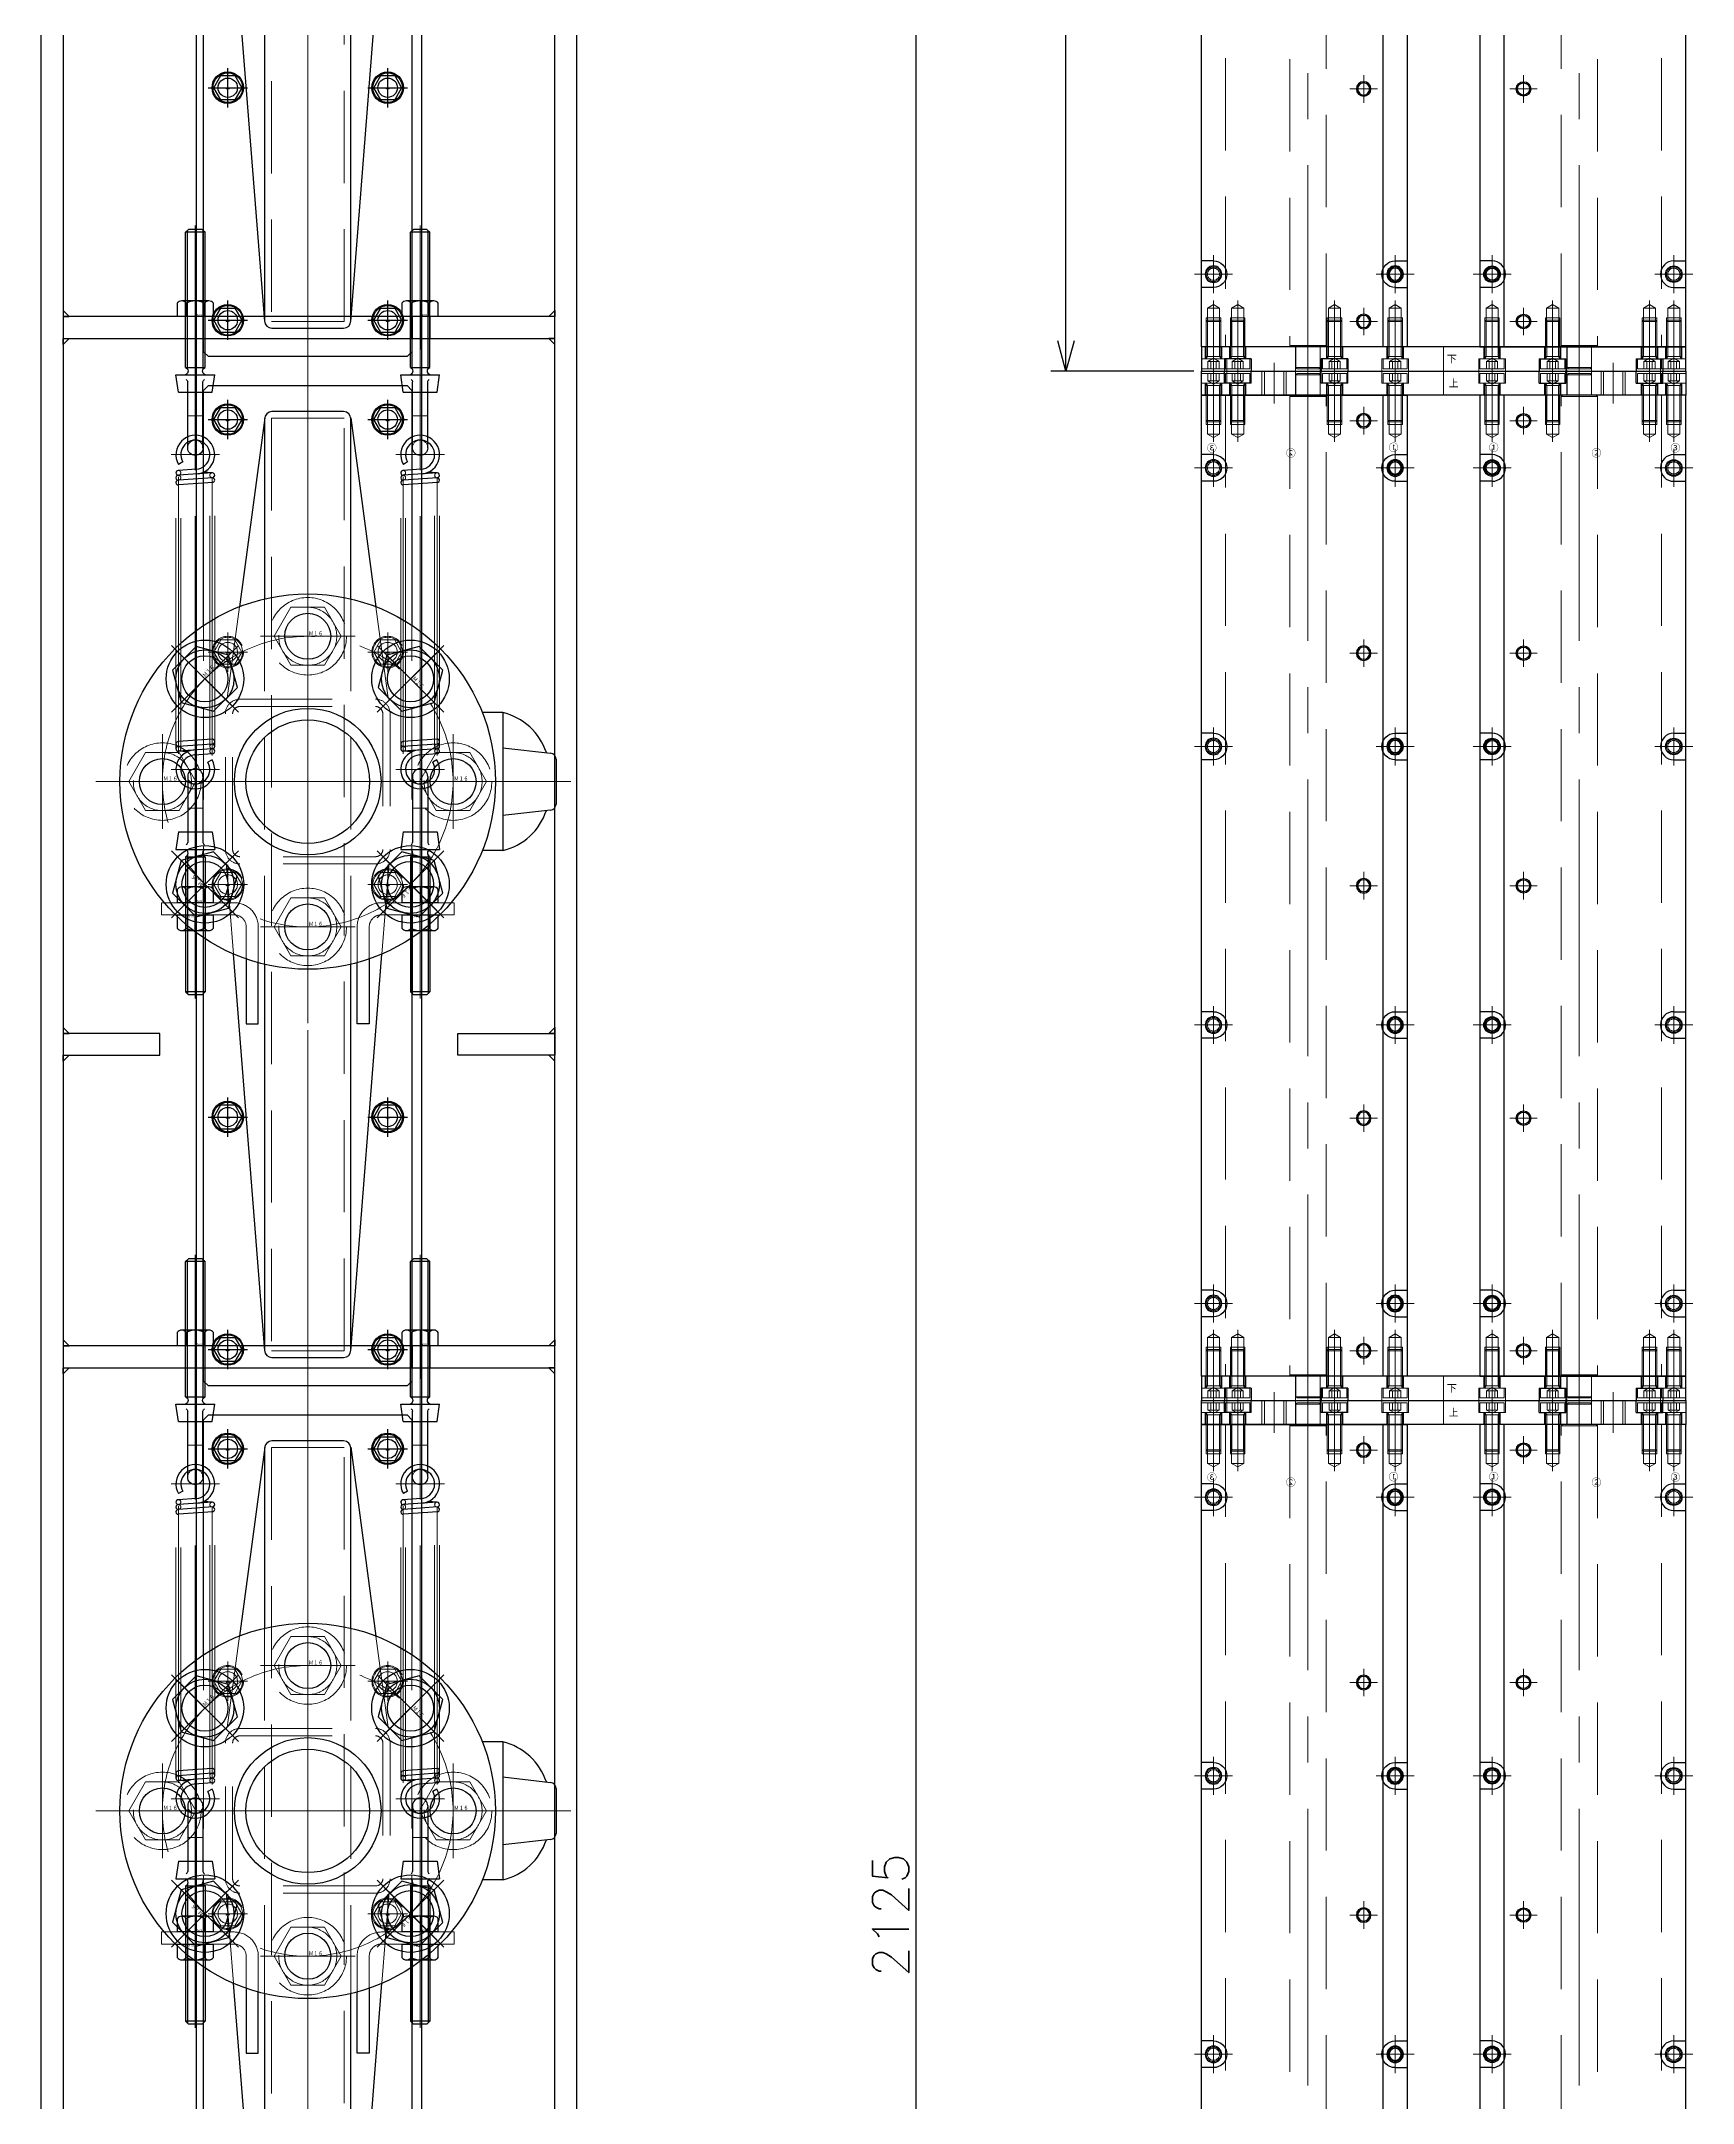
# Model space of a CAD drawing. Header units: millimetres. Extents: x -16130 to 36813, y -8099 to 27484.
# Drawn here: x 14439 to 15121, y 19911 to 20762 of the extents above; entities that cross this region are included whole.
import ezdxf

# ---------------------------------------------------------------- set-up
doc = ezdxf.new("R2010")
doc.units = ezdxf.units.MM
doc.header["$LTSCALE"] = 6
doc.header["$PDMODE"] = 99
doc.header["$PDSIZE"] = 1
for name, pattern in [('CENTER2', [28.575, 19.05, -3.175, 3.175, -3.175]), ('HIDDEN', [9.525, 6.35, -3.175]), ('PHANTOM2', [31.75, 15.875, -3.175, 3.175, -3.175, 3.175, -3.175])]:
    doc.linetypes.add(name, pattern=pattern)
for name, color, linetype, lineweight in [('04_HIDDEN', 2, 'HIDDEN', 13), ('05_CENTER', 4, 'CENTER2', 13), ('06_PHANTOM', 2, 'PHANTOM2', 13), ('08_DIM', 3, 'Continuous', 13)]:
    doc.layers.add(name, color=color, linetype=linetype, lineweight=lineweight)
doc.layers.add('10_DRAFT', color=8, linetype='Continuous', lineweight=0, plot=False)
doc.styles.add('KANJI0', font='txt.shx', dxfattribs={"width": 0.9, "height": 30, "bigfont": 'bigfont'})
doc.styles.add('KSS_TXT', font='txt.shx', dxfattribs={"bigfont": 'extfont2.shx'})
doc.styles.add('KSS_TXT_L', font='txt.shx', dxfattribs={"height": 3, "bigfont": 'extfont2.shx'})
doc.dimstyles.new('KSS_DIM', dxfattribs={"dimtxt": 3, "dimasz": 2.5, "dimexe": 1.25, "dimexo": 0.625, "dimtad": 1, "dimdsep": 46, "dimtxsty": 'KSS_TXT', "dimblk": 'OPEN30', "dimcen": 0, "dimazin": 2, "dimtfac": 0.75, "dimtmove": 0, "dimatfit": 3, "dimldrblk": 'OPEN30', "dimfxl": 1, "dimtolj": 1, "dimarcsym": 0})

# ---------------------------------------------------------------- blocks, each defined once
blk = doc.blocks.new('A$C71C336F5_1_1')
at = {"color": 0}
for p, q in [((5, 185.5), (10, 185.5)), ((5, 174.5), (5, 185.5)), ((5, 174.5), (10, 174.5)), ((5, 145.5), (10, 145.5)), ((5, 134.5), (5, 145.5)), ((5, 134.5), (10, 134.5)), ((5, 55.5), (10, 55.5)), ((5, 55.5), (5, 44.5)), ((5, 44.5), (10, 44.5)), ((5, 15.5), (10, 15.5)), ((5, 15.5), (5, 4.5)), ((5, 4.5), (10, 4.5))]:
    blk.add_line(p, q, dxfattribs=at)
blk.add_lwpolyline([(10, -5), (0, -5), (0, 195), (10, 195)], close=True, dxfattribs=at)
at = {"layer": '04_HIDDEN'}
for p, q in [((0, 193.4), (5, 193.4)), ((5, 184.5), (5, 195)), ((0, 186.6), (5, 186.6)), ((5, 184.5), (10, 184.5)), ((10, 170), (0, 170)), ((10, 169), (0, 169)), ((10, 161), (0, 161)), ((10, 160), (0, 160)), ((0, 156.1), (10, 156.1)), ((0, 145.9), (10, 145.9)), ((0, 44.1), (10, 44.1)), ((0, 33.9), (10, 33.9)), ((10, 30), (0, 30)), ((10, 29), (0, 29)), ((10, 21), (0, 21)), ((10, 20), (0, 20)), ((0, 3.4), (5, 3.4)), ((5, 5.5), (10, 5.5)), ((5, 5.5), (5, -5)), ((0, -3.4), (5, -3.4))]:
    blk.add_line(p, q, dxfattribs=at)
at = {"layer": '04_HIDDEN', "color": 9}
for p, q in [((0, 183.4), (5, 183.4)), ((0, 176.6), (5, 176.6)), ((0, 143.4), (5, 143.4)), ((0, 136.6), (5, 136.6)), ((5, 120.5), (10, 120.5)), ((5, 109.5), (5, 120.5)), ((0, 118.4), (5, 118.4)), ((0, 111.6), (5, 111.6)), ((5, 109.5), (10, 109.5)), ((0, 78.4), (5, 78.4)), ((5, 80.5), (10, 80.5)), ((5, 80.5), (5, 69.5)), ((0, 71.6), (5, 71.6)), ((5, 69.5), (10, 69.5)), ((0, 53.4), (5, 53.4)), ((0, 46.6), (5, 46.6)), ((0, 13.4), (5, 13.4)), ((0, 6.6), (5, 6.6))]:
    blk.add_line(p, q, dxfattribs=at)
at = {"layer": '05_CENTER'}
for p, q in [((13.86, 190), (-3.86, 190)), ((13.39, 165), (-3.39, 165)), ((-5, 151), (15, 151)), ((-5, 39), (15, 39)), ((13.39, 25), (-3.39, 25)), ((13.86, 0), (-3.86, 0))]:
    blk.add_line(p, q, dxfattribs=at)
at = {"layer": '05_CENTER', "color": 9}
for p, q in [((13.86, 180), (-3.86, 180)), ((13.86, 140), (-3.86, 140)), ((13.86, 115), (-3.86, 115)), ((13.86, 75), (-3.86, 75)), ((13.86, 50), (-3.86, 50)), ((13.86, 10), (-3.86, 10))]:
    blk.add_line(p, q, dxfattribs=at)
at = {"layer": '10_DRAFT'}
blk.add_line((10, 95), (0, 95), dxfattribs=at)
at = {"layer": '10_DRAFT', "style": 'KSS_TXT'}
blk.add_text('上', height=3, rotation=270, dxfattribs=at).set_placement((3.2, 92.86))
blk = doc.blocks.new('A$C5F6B3041_1_1')
at = {"color": 0}
for p, q in [((-5, 185.5), (-10, 185.5)), ((-5, 174.5), (-5, 185.5)), ((-5, 174.5), (-10, 174.5)), ((-5, 145.5), (-10, 145.5)), ((-5, 134.5), (-5, 145.5)), ((-5, 134.5), (-10, 134.5)), ((-5, 55.5), (-10, 55.5)), ((-5, 55.5), (-5, 44.5)), ((-5, 44.5), (-10, 44.5)), ((-5, 15.5), (-10, 15.5)), ((-5, 15.5), (-5, 4.5)), ((-5, 4.5), (-10, 4.5))]:
    blk.add_line(p, q, dxfattribs=at)
blk.add_lwpolyline([(-10, -5), (0, -5), (0, 195), (-10, 195)], close=True, dxfattribs=at)
at = {"layer": '04_HIDDEN'}
for p, q in [((-5, 184.5), (-5, 195)), ((0, 193.4), (-5, 193.4)), ((-5, 184.5), (-10, 184.5)), ((0, 186.6), (-5, 186.6)), ((0, 156.1), (-10, 156.1)), ((0, 145.9), (-10, 145.9)), ((0, 44.1), (-10, 44.1)), ((0, 33.9), (-10, 33.9)), ((-5, 5.5), (-10, 5.5)), ((-5, 5.5), (-5, -5)), ((0, 3.4), (-5, 3.4)), ((0, -3.4), (-5, -3.4))]:
    blk.add_line(p, q, dxfattribs=at)
at = {"layer": '04_HIDDEN', "color": 9}
for p, q in [((0, 183.4), (-5, 183.4)), ((0, 176.6), (-5, 176.6)), ((0, 143.4), (-5, 143.4)), ((0, 136.6), (-5, 136.6)), ((-5, 120.5), (-10, 120.5)), ((-5, 109.5), (-5, 120.5)), ((0, 118.4), (-5, 118.4)), ((0, 111.6), (-5, 111.6)), ((-5, 109.5), (-10, 109.5)), ((-5, 80.5), (-10, 80.5)), ((-5, 80.5), (-5, 69.5)), ((0, 78.4), (-5, 78.4)), ((-5, 69.5), (-10, 69.5)), ((0, 71.6), (-5, 71.6)), ((0, 53.4), (-5, 53.4)), ((0, 46.6), (-5, 46.6)), ((0, 13.4), (-5, 13.4)), ((0, 6.6), (-5, 6.6))]:
    blk.add_line(p, q, dxfattribs=at)
at = {"layer": '05_CENTER'}
for p, q in [((-13.86, 190), (3.86, 190)), ((5, 151), (-15, 151)), ((5, 39), (-15, 39)), ((-13.86, 0), (3.86, 0))]:
    blk.add_line(p, q, dxfattribs=at)
at = {"layer": '05_CENTER', "color": 9}
for p, q in [((-13.86, 180), (3.86, 180)), ((-13.86, 140), (3.86, 140)), ((-13.86, 115), (3.86, 115)), ((-13.86, 75), (3.86, 75)), ((-13.86, 50), (3.86, 50)), ((-13.86, 10), (3.86, 10))]:
    blk.add_line(p, q, dxfattribs=at)
at = {"layer": '10_DRAFT'}
blk.add_line((-10, 95), (0, 95), dxfattribs=at)
at = {"layer": '10_DRAFT', "style": 'KSS_TXT'}
blk.add_text('下', height=3, rotation=270, dxfattribs=at).set_placement((-6.79, 93.62))
blk = doc.blocks.new('M6tz_1_1_1')
at = {"color": 0}
for radius in [3, 2.5]:
    blk.add_circle((0, 0), radius, dxfattribs=at)
at = {"layer": '05_CENTER'}
for p, q in [((5.68, 0), (-5.68, 0)), ((0, -5.68), (0, 5.68))]:
    blk.add_line(p, q, dxfattribs=at)
blk = doc.blocks.new('A$C596D3FAF_1_1')
at = {"color": 0}
blk.add_lwpolyline([(-5, -405), (5, -405), (5, 0), (-5, 0)], close=True, dxfattribs=at)
at = {"layer": '04_HIDDEN'}
for p, q in [((-3, 0), (-3, -12)), ((-2.5, 0), (-2.5, -16)), ((2.5, 0), (2.5, -16)), ((3, 0), (3, -12)), ((3, -12), (-3, -12)), ((0, -17.44), (-2.5, -16)), ((2.5, -16), (-2.5, -16)), ((2.5, -16), (0, -17.44)), ((-2.5, -389), (0, -387.56)), ((-2.5, -405), (-2.5, -389)), ((-2.5, -389), (2.5, -389)), ((0, -387.56), (2.5, -389)), ((2.5, -405), (2.5, -389)), ((-3, -393), (3, -393)), ((-3, -405), (-3, -393)), ((3, -405), (3, -393))]:
    blk.add_line(p, q, dxfattribs=at)
at = {"layer": '05_CENTER'}
for p, q in [((0, 2.19), (0, -19.18)), ((0, -407.19), (0, -385.82))]:
    blk.add_line(p, q, dxfattribs=at)
for p in [(0, -30), (0, -145), (0, -260), (0, -375)]:
    blk.add_blockref('M6tz_1_1_1', p)
at = {"layer": '10_DRAFT', "style": 'KSS_TXT'}
blk.add_text('①', height=3, dxfattribs=at).set_placement((-1.36, -23.35))
blk = doc.blocks.new('A$C09780D0B_1_1')
for p, q in [((-67, -24.5), (-72, -24.5)), ((8, -24.5), (13, -24.5)), ((-67, -35.5), (-72, -35.5)), ((8, -35.5), (13, -35.5)), ((-67, -139.5), (-72, -139.5)), ((8, -139.5), (13, -139.5)), ((-67, -150.5), (-72, -150.5)), ((8, -150.5), (13, -150.5)), ((-67, -254.5), (-72, -254.5)), ((8, -254.5), (13, -254.5)), ((-67, -265.5), (-72, -265.5)), ((8, -265.5), (13, -265.5)), ((-67, -369.5), (-72, -369.5)), ((8, -369.5), (13, -369.5)), ((-67, -380.5), (-72, -380.5)), ((8, -380.5), (13, -380.5))]:
    blk.add_line(p, q)
at = {"color": 0}
blk.add_lwpolyline([(-72, -405), (13, -405), (13, 0), (-72, 0)], close=True, dxfattribs=at)
for centre in [(-67, -30), (8, -30), (-67, -145), (8, -145), (-67, -260), (8, -260), (-67, -375), (8, -375)]:
    blk.add_circle(centre, 3.4, dxfattribs=at)
for centre, start, end in [((-67, -30), 270, 90), ((8, -30), 90, 270), ((-67, -145), 270, 90), ((8, -145), 90, 270), ((-67, -260), 270, 90), ((8, -260), 90, 270), ((-67, -375), 270, 90), ((8, -375), 90, 270)]:
    blk.add_arc(centre, 5.5, start, end, dxfattribs=at)
at = {"layer": '04_HIDDEN'}
for p, q in [((-45, 0), (-45, -12)), ((-44.5, 0), (-44.5, -16)), ((-39.5, 0), (-39.5, -16)), ((-39, 0), (-39, -12)), ((-5, 0), (-5, -12)), ((-4.5, 0), (-4.5, -16)), ((0.5, 0), (0.5, -16)), ((1, 0), (1, -12)), ((-39, -12), (-45, -12)), ((-42, -17.44), (-44.5, -16)), ((-39.5, -16), (-44.5, -16)), ((-39.5, -16), (-42, -17.44)), ((1, -12), (-5, -12)), ((-2, -17.44), (-4.5, -16)), ((0.5, -16), (-4.5, -16)), ((0.5, -16), (-2, -17.44)), ((-42, -387.56), (-44.5, -389)), ((-44.5, -405), (-44.5, -389)), ((-39.5, -389), (-44.5, -389)), ((-39.5, -389), (-42, -387.56)), ((-39.5, -405), (-39.5, -389)), ((-2, -387.56), (-4.5, -389)), ((-4.5, -405), (-4.5, -389)), ((0.5, -389), (-4.5, -389)), ((0.5, -389), (-2, -387.56)), ((0.5, -405), (0.5, -389)), ((-39, -393), (-45, -393)), ((-45, -405), (-45, -393)), ((-39, -405), (-39, -393)), ((1, -393), (-5, -393)), ((-5, -405), (-5, -393)), ((1, -405), (1, -393))]:
    blk.add_line(p, q, dxfattribs=at)
at = {"layer": '05_CENTER'}
for p, q in [((-42, 2.19), (-42, -19.18)), ((-2, 2.19), (-2, -19.18)), ((-67, -22.16), (-67, -37.84)), ((8, -22.16), (8, -37.84)), ((-59.16, -30), (-74.84, -30)), ((0.16, -30), (15.84, -30)), ((-67, -137.16), (-67, -152.84)), ((8, -137.16), (8, -152.84)), ((-59.16, -145), (-74.84, -145)), ((0.16, -145), (15.84, -145)), ((-67, -252.16), (-67, -267.84)), ((8, -252.16), (8, -267.84)), ((-59.16, -260), (-74.84, -260)), ((0.16, -260), (15.84, -260)), ((-67, -367.16), (-67, -382.84)), ((8, -367.16), (8, -382.84)), ((-59.16, -375), (-74.84, -375)), ((0.16, -375), (15.84, -375)), ((-42, -407.19), (-42, -385.82)), ((-2, -407.19), (-2, -385.82))]:
    blk.add_line(p, q, dxfattribs=at)
for p in [(-54, -10.5), (-54, -106.5), (-54, -202.5), (-54, -298.5), (-54, -394.5)]:
    blk.add_blockref('M6tz_1_1_1', p)
at = {"layer": '10_DRAFT', "style": 'KSS_TXT'}
blk.add_text('②', height=3, dxfattribs=at).set_placement((-25.95, -25.64))
blk = doc.blocks.new('A$C09CA5034_1_1')
at = {"color": 0}
blk.add_lwpolyline([(-5, -405), (5, -405), (5, 0), (-5, 0)], close=True, dxfattribs=at)
at = {"layer": '04_HIDDEN'}
for p, q in [((-3, 0), (-3, -12)), ((-2.5, 0), (-2.5, -16)), ((2.5, 0), (2.5, -16)), ((3, 0), (3, -12)), ((3, -12), (-3, -12)), ((0, -17.44), (-2.5, -16)), ((2.5, -16), (-2.5, -16)), ((2.5, -16), (0, -17.44)), ((-2.5, -389), (0, -387.56)), ((-2.5, -405), (-2.5, -389)), ((-2.5, -389), (2.5, -389)), ((0, -387.56), (2.5, -389)), ((2.5, -405), (2.5, -389)), ((-3, -393), (3, -393)), ((-3, -405), (-3, -393)), ((3, -405), (3, -393))]:
    blk.add_line(p, q, dxfattribs=at)
at = {"layer": '05_CENTER'}
for p, q in [((0, 2.19), (0, -19.18)), ((0, -407.19), (0, -385.82))]:
    blk.add_line(p, q, dxfattribs=at)
for p in [(0, -30), (0, -145), (0, -260), (0, -375)]:
    blk.add_blockref('M6tz_1_1_1', p)
at = {"layer": '10_DRAFT', "style": 'KSS_TXT'}
blk.add_text('③', height=3, dxfattribs=at).set_placement((-1.35, -23.55))
blk = doc.blocks.new('CBS6-16b_1_1_1')
at = {"color": 0}
for p, q in [((-4, 5), (-4, -5)), ((0, 5), (-4, 5)), ((0, 5), (0, -5)), ((0, 3), (15.46, 3)), ((0.06, 3), (1, 2.46)), ((1, 3), (1, -3)), ((1, 2.46), (16, 2.46)), ((15.46, 3), (15.46, -3)), ((15.46, 3), (16, 2.46)), ((16, 2.46), (16, -2.46)), ((0, -5), (-4, -5)), ((0, -3), (15.46, -3)), ((0.06, -3), (1, -2.46)), ((1, -2.46), (16, -2.46)), ((15.46, -3), (16, -2.46))]:
    blk.add_line(p, q, dxfattribs=at)
at = {"layer": '04_HIDDEN', "color": 0}
for p, q in [((-1, 2.31), (-4, 2.31)), ((-4, 1.15), (-1, 1.15)), ((-1, 2.31), (0.33, 0)), ((-1, 2.31), (-1, -2.31)), ((-4, -1.15), (-1, -1.15)), ((-4, -2.31), (-1, -2.31)), ((0.33, 0), (-1, -2.31))]:
    blk.add_line(p, q, dxfattribs=at)
at = {"layer": '05_CENTER', "color": 0}
blk.add_line((-4.82, 0), (16.83, 0), dxfattribs=at)
blk = doc.blocks.new('A$C63852907_1_1_1')
at = {"color": 0}
for p, q in [((-4.5, 9), (-5, 8.5)), ((-4.5, 9), (4.5, 9)), ((4.5, 9), (5, 8.5)), ((-5, 0), (-5, 8.5)), ((-5, 8.5), (5, 8.5)), ((5, 8.5), (5, 0)), ((-7.5, -0.5), (7.5, -0.5)), ((-7.5, -404.5), (7.5, -404.5)), ((-5, -405), (-5, -413.5)), ((5, -413.5), (5, -405)), ((-4.5, -414), (-5, -413.5)), ((-5, -413.5), (5, -413.5)), ((-4.5, -414), (4.5, -414)), ((4.5, -414), (5, -413.5))]:
    blk.add_line(p, q, dxfattribs=at)
blk.add_lwpolyline([(-7, -405), (7, -405), (7.5, -404.5), (7.5, -0.5), (7, 0), (-7, 0), (-7.5, -0.5), (-7.5, -404.5)], close=True, dxfattribs=at)
at = {"layer": '05_CENTER'}
blk.add_line((0, 12.86), (0, -417.86), dxfattribs=at)
blk = doc.blocks.new('A$C79DD43F3_1_1')
at = {"rotation": 90}
for name, p in [('A$C71C336F5_1_1', (95, -10)), ('A$C5F6B3041_1_1', (95, -415))]:
    blk.add_blockref(name, p, dxfattribs=at)
at = {"xscale": -1}
for name, p in [('A$C09780D0B_1_1', (-87, -10)), ('A$C596D3FAF_1_1', (-20, -10))]:
    blk.add_blockref(name, p, dxfattribs=at)
for name, p in [('A$C09780D0B_1_1', (87, -10)), ('A$C596D3FAF_1_1', (20, -10))]:
    blk.add_blockref(name, p)
at = {"layer": '04_HIDDEN'}
for name, p in [('A$C63852907_1_1_1', (-56, -10)), ('A$C09CA5034_1_1', (95, -10))]:
    blk.add_blockref(name, p, dxfattribs=at)
at = {"layer": '04_HIDDEN', "xscale": -1}
for name, p in [('A$C63852907_1_1_1', (56.01, -10)), ('A$C09CA5034_1_1', (-95, -10))]:
    blk.add_blockref(name, p, dxfattribs=at)
at = {"layer": '04_HIDDEN', "color": 4}
for p, rotation in [((-95, -5), 270), ((-85, -5), 270), ((-45, -5), 270), ((-20, -5), 270), ((20, -5), 270), ((45, -5), 270), ((85, -5), 270), ((95, -5), 270), ((-95, -420), 90), ((-85, -420), 90), ((-45, -420), 90), ((-20, -420), 90), ((20, -420), 90), ((45, -420), 90), ((85, -420), 90), ((95, -420), 90)]:
    blk.add_blockref('CBS6-16b_1_1_1', p, dxfattribs=dict(at, rotation=rotation))
blk = doc.blocks.new('A$C54DA1E43_1_1')
blk.add_blockref('A$C79DD43F3_1_1', (33, 20.5))
blk = doc.blocks.new('A$C64D21E7E_1_1')
for p, q in [((64, -76), (64, -2229)), ((157, -76), (157, -2229))]:
    blk.add_line(p, q)
at = {"color": 0}
for points in [[(0, -2296), (0, 43), (9, 43), (9, -2296)], [(212, 43), (221, 43), (221, -2296)], [(212, -2296), (212, 43)]]:
    blk.add_lwpolyline(points, dxfattribs=at)
at = {"color": 3}
for points in [[(9, -492), (11.5, -492), (11.5, -492), (9, -489.5)], [(212, -492), (209.5, -492), (209.5, -492), (212, -489.5)], [(9, -501), (11.5, -501), (11.5, -501), (9, -503.5)], [(212, -501), (209.5, -501), (209.5, -501), (212, -503.5)], [(9, -788), (11.5, -788), (11.5, -788), (9, -785.5)], [(212, -788), (209.5, -788), (209.5, -788), (212, -785.5)], [(9, -797), (11.5, -797), (11.5, -797), (9, -799.5)], [(212, -797), (209.5, -797), (209.5, -797), (212, -799.5)], [(9, -917), (11.5, -917), (11.5, -917), (9, -914.5)], [(212, -917), (209.5, -917), (209.5, -917), (212, -914.5)], [(9, -926), (11.5, -926), (11.5, -926), (9, -928.5)], [(212, -926), (209.5, -926), (209.5, -926), (212, -928.5)]]:
    blk.add_lwpolyline(points, close=True, dxfattribs=at)
at = {"color": 0}
for points in [[(9, -501), (212, -501), (212, -492), (9, -492)], [(9, -788), (9, -797), (49, -797), (49, -788)], [(212, -788), (212, -797), (172, -797), (172, -788)], [(9, -926), (212, -926), (212, -917), (9, -917)]]:
    blk.add_lwpolyline(points, close=True, dxfattribs=at)
at = {"layer": '04_HIDDEN'}
for p, q in [((59.5, -501), (59.5, -492)), ((60.25, -501), (60.25, -492)), ((66.75, -501), (66.75, -492)), ((67.5, -501), (67.5, -492)), ((152.5, -501), (152.5, -492)), ((153.25, -501), (153.25, -492)), ((159.75, -501), (159.75, -492)), ((160.5, -501), (160.5, -492)), ((59.5, -926), (59.5, -917)), ((60.25, -926), (60.25, -917)), ((66.75, -926), (66.75, -917)), ((67.5, -926), (67.5, -917)), ((152.5, -926), (152.5, -917)), ((153.25, -926), (153.25, -917)), ((159.75, -926), (159.75, -917)), ((160.5, -926), (160.5, -917))]:
    blk.add_line(p, q, dxfattribs=at)
at = {"layer": '05_CENTER'}
for p, q in [((110, 54.51), (110, -2328.57)), ((63.5, -487.71), (63.5, -505.59)), ((156.5, -487.71), (156.5, -505.59)), ((63.5, -912.71), (63.5, -930.59)), ((156.5, -912.71), (156.5, -930.59))]:
    blk.add_line(p, q, dxfattribs=at)
blk = doc.blocks.new('A$C47C001BE_1_1')
blk.add_blockref('A$C64D21E7E_1_1', (-110, 89.5))
blk = doc.blocks.new('_Open30')
at = {"color": 0, "linetype": 'ByBlock', "lineweight": -2}
for p, q in [((-1, 0.268), (0, 0)), ((0, 0), (-1, -0.268)), ((0, 0), (-1, 0))]:
    blk.add_line(p, q, dxfattribs=at)
blk = doc.blocks.new('*D2005')
at = {"layer": '08_DIM', "color": 0, "lineweight": -2, "transparency": 16777216}
for p, q in [((14914.55, 21050.72), (14855.55, 21050.72)), ((14861.8, 20638.22), (14861.8, 21038.22)), ((14914.55, 20625.72), (14855.55, 20625.72))]:
    blk.add_line(p, q, dxfattribs=at)
at = {"layer": 'Defpoints', "color": 0, "transparency": 16777216}
for p in [(14861.8, 21050.72), (14917.68, 21050.72), (14917.68, 20625.72)]:
    blk.add_point(p, dxfattribs=at)
at = {"layer": '08_DIM', "color": 0, "lineweight": -2, "transparency": 16777216, "xscale": 12.5, "yscale": 12.5, "zscale": 12.5}
for p, rotation in [((14861.8, 21050.72), 90), ((14861.8, 20625.72), 270)]:
    blk.add_blockref('_Open30', p, dxfattribs=dict(at, rotation=rotation))
at = {"layer": '08_DIM', "color": 0, "transparency": 16777216, "insert": (14851.16, 20838.22), "char_height": 15, "attachment_point": 5, "rotation": 90, "style": 'KSS_TXT'}
blk.add_mtext('\\A1;425', dxfattribs=at)
blk = doc.blocks.new('A$C68293EE5_1_1')
at = {"color": 0}
blk.add_lwpolyline([(20, -23.22), (20, -50), (25, -50), (25, -24.77)], dxfattribs=at)
at = {"layer": '04_HIDDEN'}
for points in [[(15, 0), (-15, 0), (-15, -5), (15, -5, -0.414214), (20, -10), (20, -23.22)], [(25, -24.77), (25, -10, 0.414214), (15, 0)]]:
    blk.add_lwpolyline(points, format="xyb", dxfattribs=at)
at = {"layer": '05_CENTER'}
blk.add_line((-1, 5), (-1, -10), dxfattribs=at)
blk = doc.blocks.new('A$C473A0517_1_1_1')
for p, q in [((-17.75, 150.18), (-28.16, 72.2)), ((17.75, 150.18), (28.16, 72.2)), ((-17.77, -235.01), (-30.63, -71.19)), ((17.77, -235.01), (30.63, -71.19))]:
    blk.add_line(p, q)
at = {"color": 0}
for p, q in [((-17.78, 149.78), (-17.78, 75.43)), ((14.78, 152.78), (-14.78, 152.78)), ((17.78, 75.43), (17.78, 149.78)), ((-17.78, -75.43), (-17.78, -234.78)), ((17.78, -234.78), (17.78, -75.43)), ((-14.78, -237.78), (14.78, -237.78))]:
    blk.add_line(p, q, dxfattribs=at)
for points in [[(-43, 64.48), (-43, 161.5), (-41, 163.5), (41, 163.5), (43, 161.5), (43, 64.48)], [(43, -64.48), (43, -247.5), (41, -249.5), (-41, -249.5), (-43, -247.5), (-43, -64.48)]]:
    blk.add_lwpolyline(points, dxfattribs=at)
for centre, radius in [((-33, 149.5), 4), ((33, 149.5), 4), ((0, 0), 77.5), ((0, 60), 9.5), ((0, 0), 30.25), ((-60, 0), 9.5), ((60, 0), 9.5), ((0, -60), 9.5), ((-33, -138.5), 4), ((33, -138.5), 4), ((-33, -234.5), 4), ((33, -234.5), 4)]:
    blk.add_circle(centre, radius, dxfattribs=at)
for centre, start, end in [((-14.78, 149.78), 90, 180), ((14.78, 149.78), 0, 90), ((-14.78, -234.78), 180, 270), ((14.78, -234.78), 270, 0)]:
    blk.add_arc(centre, 3, start, end, dxfattribs=at)
at = {"layer": '04_HIDDEN'}
for p, q in [((-28.16, 72.2), (-33.95, 28.79)), ((-17.78, 75.43), (-17.78, -75.43)), ((17.78, 75.43), (17.78, -75.43)), ((28.16, 72.2), (33.95, 28.79)), ((-30.63, -71.19), (-33.98, -28.47)), ((30.63, -71.19), (33.98, -28.47))]:
    blk.add_line(p, q, dxfattribs=at)
blk.add_lwpolyline([(-15, -235), (15, -235), (15, 150), (-15, 150)], close=True, dxfattribs=at)
for points in [[(-43, -64.48), (-43, 64.48)], [(43, -64.48), (43, 64.48)]]:
    blk.add_lwpolyline(points, dxfattribs=at)
for points in [[(-28, 34), (28, 34, -0.414214), (34, 28), (34, -28, -0.414214), (28, -34), (-28, -34, -0.414214), (-34, -28), (-34, 28, -0.414214)], [(-28, 31), (28, 31, -0.414214), (31, 28), (31, -28, -0.414214), (28, -31), (-28, -31, -0.414214), (-31, -28), (-31, 28, -0.414214)]]:
    blk.add_lwpolyline(points, format="xyb", close=True, dxfattribs=at)
for centre in [(-33, 53.5), (33, 53.5), (-33, -42.5), (33, -42.5)]:
    blk.add_circle(centre, 4, dxfattribs=at)
at = {"layer": '05_CENTER'}
for p, q in [((0, -255), (0, 169)), ((-33, 142.16), (-33, 156.84)), ((33, 142.16), (33, 156.84)), ((-25.66, 149.5), (-40.34, 149.5)), ((25.66, 149.5), (40.34, 149.5)), ((-33, 46.16), (-33, 60.84)), ((33, 46.16), (33, 60.84)), ((-25.66, 53.5), (-40.34, 53.5)), ((25.66, 53.5), (40.34, 53.5)), ((84.96, 0), (-84.96, 0)), ((-25.66, -42.5), (-40.34, -42.5)), ((-33, -49.84), (-33, -35.16)), ((25.66, -42.5), (40.34, -42.5)), ((33, -49.84), (33, -35.16)), ((-33, -145.84), (-33, -131.16)), ((33, -145.84), (33, -131.16)), ((-25.66, -138.5), (-40.34, -138.5)), ((25.66, -138.5), (40.34, -138.5)), ((-33, -241.84), (-33, -227.16)), ((33, -241.84), (33, -227.16)), ((-25.66, -234.5), (-40.34, -234.5)), ((25.66, -234.5), (40.34, -234.5))]:
    blk.add_line(p, q, dxfattribs=at)
blk.add_circle((0, 0), 60, dxfattribs=at)
at = {"layer": '10_DRAFT'}
for p, q in [((19.06, 0), (-19.06, 0)), ((15, 0), (-15, 0))]:
    blk.add_line(p, q, dxfattribs=at)
blk.add_blockref('A$C68293EE5_1_1', (-45.4, -50))
at = {"xscale": -1}
blk.add_blockref('A$C68293EE5_1_1', (45.4, -50), dxfattribs=at)
blk = doc.blocks.new('M16Bv_1_1_1_1')
at = {"color": 0, "linetype": 'CENTER2'}
for p, q in [((0, 19.54), (0, -19.54)), ((-19.54, 0), (19.54, 0))]:
    blk.add_line(p, q, dxfattribs=at)
at = {"color": 0}
for p, q in [((-6.92, 11.99), (-13.85, 0)), ((6.93, 11.99), (-6.92, 11.99)), ((13.85, 0), (6.93, 11.99)), ((-13.85, 0), (-6.92, -11.99)), ((6.93, -11.99), (13.85, 0)), ((-6.92, -11.99), (6.93, -11.99))]:
    blk.add_line(p, q, dxfattribs=at)
for radius in [16, 11.99]:
    blk.add_circle((0, 0), radius, dxfattribs=at)
at = {"layer": '10_DRAFT', "style": 'KANJI0', "width": 0.82}
blk.add_text('Ｍ１６', height=1.714, dxfattribs=at).set_placement((0.41, 0.18))
blk = doc.blocks.new('A$C599168A9_1_1')
at = {"color": 0, "linetype": 'CENTER2'}
for p, q in [((-8.12, 0), (8.12, 0)), ((0, -8.12), (0, 8.12))]:
    blk.add_line(p, q, dxfattribs=at)
at = {"color": 0}
for p, q in [((-5.77, 0), (-2.89, 5)), ((-2.89, -5), (-5.77, 0)), ((-2.89, 5), (2.89, 5)), ((2.89, 5), (5.77, 0)), ((5.77, 0), (2.89, -5)), ((2.89, -5), (-2.89, -5))]:
    blk.add_line(p, q, dxfattribs=at)
for radius in [6.5, 6.1]:
    blk.add_circle((0, 0), radius, dxfattribs=at)
at = {"layer": '10_DRAFT', "style": 'KSS_TXT_L'}
blk.add_text('BT-M6', height=0.3, dxfattribs=at).set_placement((-0.69, -0.49))
blk = doc.blocks.new('ボールバルブ21α型-10K-50mmc_1_1')
at = {"color": 0}
for p, q in [((-9.27, 102.5), (9.27, 102.5)), ((-14, 80.5), (-11.75, 100.28)), ((11.75, 100.28), (14, 80.5)), ((-28.5, 80.5), (28.5, 80.5)), ((-28.5, 80.5), (-28.5, 72.07)), ((28.5, 80.5), (28.5, 72.07))]:
    blk.add_line(p, q, dxfattribs=at)
for centre, radius in [((0, 0), 77.5), ((-42.43, 42.43), 9.5), ((42.43, 42.43), 9.5), ((0, 0), 25.5), ((-42.43, -42.43), 9.5), ((42.43, -42.43), 9.5)]:
    blk.add_circle(centre, radius, dxfattribs=at)
for centre, radius, start, end in [((-9.27, 100), 2.5, 90, 173.51693), ((9.27, 100), 2.5, 6.48307, 90), ((-4.17, 74.74), 25, 108.13751, 166.68455), ((4.17, 74.74), 25, 13.31545, 71.86249)]:
    blk.add_arc(centre, radius, start, end, dxfattribs=at)
at = {"layer": '05_CENTER', "color": 0}
for p, q in [((0, -87.5), (0, 108.62)), ((-31.62, 31.62), (-53.23, 53.23)), ((31.62, 31.62), (53.23, 53.23)), ((-87.5, 0), (87.5, 0)), ((-53.23, -53.23), (-31.62, -31.62)), ((31.62, -31.62), (53.23, -53.23))]:
    blk.add_line(p, q, dxfattribs=at)
blk.add_circle((0, 0), 60, dxfattribs=at)
blk = doc.blocks.new('A$C5BE8604D_1_1')
for name, p in [('A$C473A0517_1_1_1', (0, 0)), ('A$C599168A9_1_1', (-33, 149.5)), ('A$C599168A9_1_1', (33, 149.5)), ('A$C599168A9_1_1', (-33, -138.5)), ('A$C599168A9_1_1', (33, -138.5)), ('A$C599168A9_1_1', (-33, -234.5)), ('A$C599168A9_1_1', (33, -234.5))]:
    blk.add_blockref(name, p)
at = {"color": 4, "rotation": 270}
blk.add_blockref('ボールバルブ21α型-10K-50mmc_1_1', (0, 0), dxfattribs=at)
for p, rotation in [((-42.43, 42.43), 44.99999999999996), ((42.43, 42.43), 315), ((-42.43, -42.43), 134.9999999999999), ((42.43, -42.43), 225)]:
    blk.add_blockref('M16Bv_1_1_1_1', p, dxfattribs=dict(rotation=rotation))
at = {"layer": '04_HIDDEN'}
for name, p in [('M16Bv_1_1_1_1', (0, 60)), ('A$C599168A9_1_1', (-33, 53.5)), ('A$C599168A9_1_1', (33, 53.5)), ('M16Bv_1_1_1_1', (-60, 0)), ('M16Bv_1_1_1_1', (60, 0)), ('A$C599168A9_1_1', (-33, -42.5)), ('M16Bv_1_1_1_1', (0, -60)), ('A$C599168A9_1_1', (33, -42.5))]:
    blk.add_blockref(name, p, dxfattribs=at)
blk = doc.blocks.new('A$C43802587_1_1')
for p in [(0, 0), (0, -425), (0, -850)]:
    blk.add_blockref('A$C5BE8604D_1_1', p)
blk = doc.blocks.new('A$C669F6427_1_1')
at = {"color": 0}
for p, q in [((-3.15, 13.15), (-3.15, -14.09)), ((3.15, 13.15), (3.15, -14.09)), ((-7, -9.8), (-8, -17)), ((-8, -17), (8, -17)), ((-7, -9.8), (-3.15, -9.8)), ((-3.15, -9.8), (3.15, -9.8)), ((3.15, -9.8), (7, -9.8)), ((7, -9.8), (8, -17)), ((-4, -20), (4, -20)), ((-4, -20), (-4, -75.8)), ((-3.25, -19.37), (-3.25, -76.55)), ((3.25, -19.37), (3.25, -76.55)), ((4, -20), (4, -75.8)), ((4, -75.8), (-4, -75.8)), ((-4, -75.8), (-2.8, -77)), ((4, -75.8), (2.8, -77)), ((2.8, -77), (-2.8, -77))]:
    blk.add_line(p, q, dxfattribs=at)
for centre, radius, start, end in [((0, 13.15), 3.15, 0, 180), ((-4.63, -18.5), 1.62, 292.61986, 67.38014), ((-4.15, -14.09), 1, 293.17204, 0), ((4.62, -18.5), 1.62, 112.61986, 247.38014), ((4.15, -14.09), 1, 180, 246.82796)]:
    blk.add_arc(centre, radius, start, end, dxfattribs=at)
at = {"layer": '04_HIDDEN', "color": 0}
blk.add_arc((0, 13.15), 3.15, 180, 0, dxfattribs=at)
at = {"layer": '05_CENTER', "color": 0}
blk.add_line((0, 18.51), (0, -78.56), dxfattribs=at)
at = {"layer": '10_DRAFT'}
blk.add_line((-3.15, 0), (3.15, 0), dxfattribs=at)
blk = doc.blocks.new('M8Nu_1_1_1_1')
at = {"color": 0}
for p, q in [((-7.5, 5.5), (-7.5, 0)), ((-7.5, 5.5), (-7.5, 0)), ((7.5, 0), (-7.5, 0)), ((5.62, 6.5), (-5.62, 6.5)), ((5.62, 6.5), (-5.62, 6.5)), ((-3.75, 0), (-3.75, 5.5)), ((-3.75, 0), (-3.75, 5.5)), ((3.75, 5.5), (3.75, 0)), ((3.75, 5.5), (3.75, 0)), ((7.5, 0), (7.5, 5.5)), ((7.5, 0), (7.5, 5.5))]:
    blk.add_line(p, q, dxfattribs=at)
at = {"color": 0, "linetype": 'CENTER2'}
blk.add_line((0, 6.5), (0, 0), dxfattribs=at)
at = {"color": 0}
for centre, radius, start, end in [((-5.62, 4.25), 2.25, 33.626, 146.374), ((-5.62, 4.25), 2.25, 33.626, 146.374), ((0, -1), 7.5, 60, 120), ((5.62, 4.25), 2.25, 33.626, 146.374)]:
    blk.add_arc(centre, radius, start, end, dxfattribs=at)
at = {"layer": '10_DRAFT', "style": 'KANJI0', "width": 0.82}
blk.add_text('Ｍ８', height=1, dxfattribs=at).set_placement((0.71, -0.03))
blk = doc.blocks.new('AWS16-100e_1_1')
at = {"color": 0}
for p, q in [((-129.48, -7.07), (-130.02, 0.43)), ((-128.74, 3.37), (-128.48, 7)), ((-127.48, -6.93), (-128.48, 7.03)), ((-125.48, -6.93), (-126.48, 7.07)), ((-123.48, -6.93), (-124.48, 7.07)), ((-17.51, -7.21), (-18.52, 6.93)), ((-15.51, -7.21), (-16.52, 6.93)), ((-13.52, -7.07), (-14.52, 6.93)), ((-11.98, -0.43), (-12.52, 7.07)), ((-9, 5.2), (-10, 6.93)), ((-132, -6.93), (-133, -5.2)), ((-132.5, -6.06), (-132.5, -6.06)), ((-132.25, -6.5), (-132.25, -6.5)), ((-13.52, -7.07), (-13.26, -3.37))]:
    blk.add_line(p, q, dxfattribs=at)
for centre, radius, start, end in [((-136, 0), 8, 4.08562, 299.99999), ((-136, 0), 6, 4.08562, 299.99999), ((-127.48, 7), 1, 355.91438, 175.91438), ((-125.48, 7), 1, 355.91438, 175.91438), ((-17.52, 7), 1, 0, 184.08562), ((-15.52, 7), 1, 0, 184.08562), ((-13.52, 7), 1, 4.08562, 184.08562), ((-6, 0), 8, 184.08562, 120), ((-6, 0), 6, 184.08562, 120), ((-128.48, -7), 1, 184.08562, 4.08562), ((-126.48, -7), 1, 184.08562, 4.08562), ((-124.48, -7), 1, 184.08562, 4.08562), ((-16.52, -7), 1, 175.91438, 355.91438), ((-14.52, -7), 1, 175.91438, 355.91438)]:
    blk.add_arc(centre, radius, start, end, dxfattribs=at)
at = {"layer": '04_HIDDEN', "color": 0}
for centre, start, end in [((-127.48, 7), 175.91438, 355.91438), ((-15.52, 7), 180, 4.08562), ((-13.52, 7), 184.08562, 4.08562), ((-128.48, -7), 4.08562, 184.08562), ((-126.48, -7), 4.08562, 184.08562), ((-14.52, -7), 355.91438, 175.91438)]:
    blk.add_arc(centre, 1, start, end, dxfattribs=at)
at = {"layer": '05_CENTER', "color": 0}
for p, q in [((-136, 10), (-136, -10)), ((-6, 10), (-6, -10)), ((-145.75, 0), (3.75, 0)), ((-129.48, 7), (-11.52, 7)), ((-130.17, -7), (-12, -7))]:
    blk.add_line(p, q, dxfattribs=at)
at = {"layer": '06_PHANTOM', "color": 0}
for p, q in [((-127.48, 8), (-15.52, 8)), ((-127.48, 6), (-15.52, 6)), ((-126.48, -6), (-14.52, -6)), ((-126.48, -8), (-14.52, -8))]:
    blk.add_line(p, q, dxfattribs=at)
blk = doc.blocks.new('A$C5D2D06B3_1_1')
at = {"color": 4, "xscale": -1, "rotation": 180}
blk.add_blockref('A$C669F6427_1_1', (0, -41), dxfattribs=at)
for p in [(0, 0), (0, -242)]:
    blk.add_blockref('M8Nu_1_1_1_1', p)
at = {"color": 4, "rotation": 90}
blk.add_blockref('AWS16-100e_1_1', (0, -51), dxfattribs=at)
at = {"color": 4}
blk.add_blockref('A$C669F6427_1_1', (0, -203), dxfattribs=at)
at = {"rotation": 180}
blk.add_blockref('M8Nu_1_1_1_1', (0, -247), dxfattribs=at)
blk = doc.blocks.new('*D3098')
at = {"layer": '08_DIM', "color": 0, "lineweight": -2, "transparency": 16777216}
for p, q in [((14914.55, 21050.72), (14793.77, 21050.72)), ((14800.02, 18938.22), (14800.02, 21038.22)), ((14914.55, 18925.72), (14793.77, 18925.72))]:
    blk.add_line(p, q, dxfattribs=at)
at = {"layer": 'Defpoints', "color": 0, "transparency": 16777216}
for p in [(14800.02, 21050.72), (14917.68, 21050.72), (14917.68, 18925.72)]:
    blk.add_point(p, dxfattribs=at)
at = {"layer": '08_DIM', "color": 0, "lineweight": -2, "transparency": 16777216, "xscale": 12.5, "yscale": 12.5, "zscale": 12.5}
for p, rotation in [((14800.02, 21050.72), 90), ((14800.02, 18925.72), 270)]:
    blk.add_blockref('_Open30', p, dxfattribs=dict(at, rotation=rotation))
at = {"layer": '08_DIM', "color": 0, "transparency": 16777216, "insert": (14789.38, 19988.22), "char_height": 15, "attachment_point": 5, "rotation": 90, "style": 'KSS_TXT'}
blk.add_mtext('\\A1;2125', dxfattribs=at)

msp = doc.modelspace()

# ---------------------------------------------------------------- block references
for name, p in [('A$C47C001BE_1_1', (14548.79833, 21050.72052)), ('A$C54DA1E43_1_1', (14984.67801, 21030.22052)), ('A$C43802587_1_1', (14548.79833, 20881.22052)), ('A$C5D2D06B3_1_1', (14502.39983, 20648.22052)), ('A$C5D2D06B3_1_1', (14595.19683, 20648.22052)), ('A$C54DA1E43_1_1', (14984.67801, 20605.22052)), ('A$C5D2D06B3_1_1', (14502.39983, 20223.22052)), ('A$C5D2D06B3_1_1', (14595.19683, 20223.22052)), ('A$C54DA1E43_1_1', (14984.67801, 20180.22052))]:
    msp.add_blockref(name, p)

# ---------------------------------------------------------------- dimensions: what is measured, and where the dimension line sits
at = {"layer": '08_DIM'}
for base, p1, picture, middle in [((14800.01738, 21050.72052), (14917.67801, 18925.72052), '*D3098', (14789.38196, 19988.22052)), ((14861.7971, 21050.72052), (14917.67801, 20625.72052), '*D2005', (14851.16168, 20838.22052))]:
    dim = msp.add_linear_dim(base=base, p1=p1, p2=(14917.67801, 21050.72052), angle=90, dimstyle='KSS_DIM', override={"dimscale": 5}, dxfattribs=at)
    dim.commit()
    dim.dimension.update_dxf_attribs({"geometry": picture, "text_midpoint": middle})

doc.saveas('drawing.dxf')
